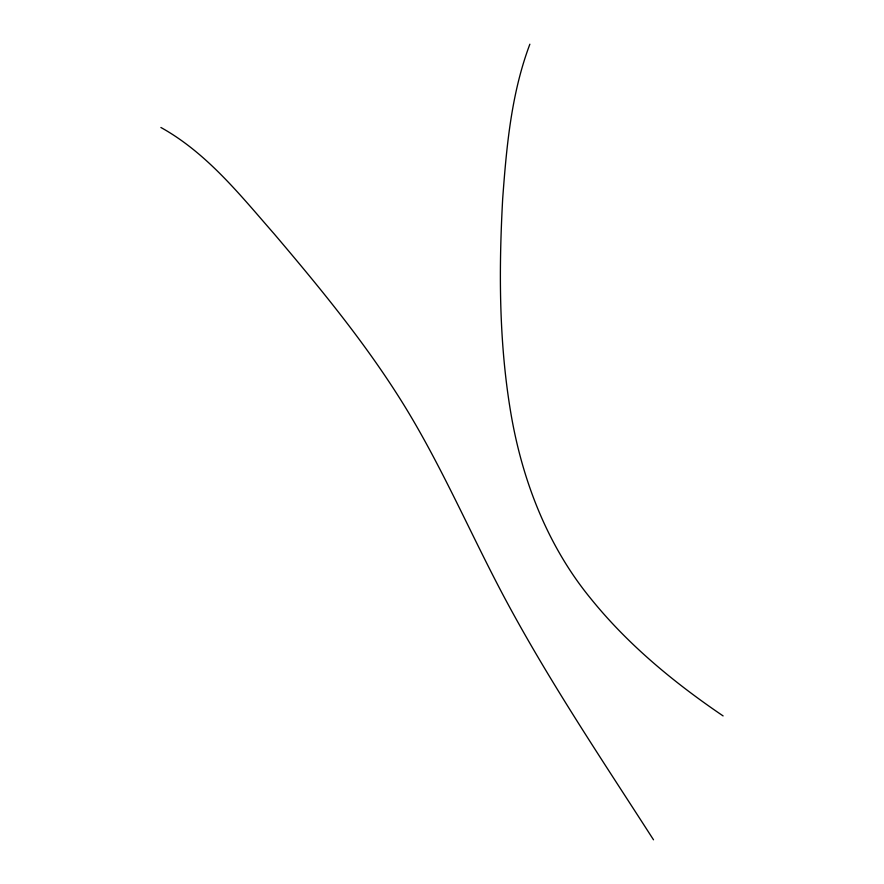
<?xml version="1.0" encoding="UTF-8"?>
<svg xmlns="http://www.w3.org/2000/svg" width="884" height="884" viewBox="0 0 884 884"><rect width="100%" height="100%" fill="white"/><g stroke="black" fill="none" stroke-linecap="round" stroke-linejoin="round"><path stroke-width="1.33" d="M529.87 44.2C511.272 93.505 506.521 146.656 502.676 198.801C498.786 269.963 498.885 341.821 510.709 412.276C521.969 479.493 547.163 545.417 590.689 598.479C627.916 644.668 674.183 682.724 723.101 715.918M160.899 127.484C206.867 153.009 240.216 195.088 274.294 234.028C321.08 289.134 367.214 345.224 405.115 406.938C441.867 466.973 469.713 531.792 502.521 593.949C547.583 679.023 601.54 758.903 653.508 839.8"/></g></svg>
